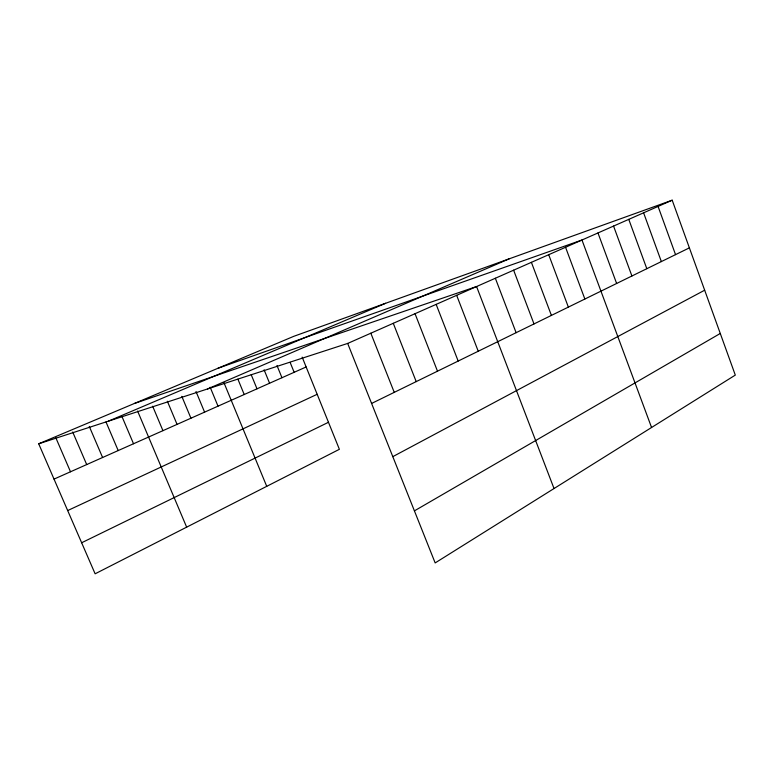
<?xml version="1.0" encoding="UTF-8"?>
<svg xmlns="http://www.w3.org/2000/svg" width="774" height="774" viewBox="0 0 774 774"><rect width="100%" height="100%" fill="white"/><g stroke="black" fill="none" stroke-linecap="round" stroke-linejoin="round"><path stroke-width="1.16" d="M414.409 510.869L720.275 333.468M392.805 456.65L704.669 290.202M371.597 403.447L689.392 247.854M81.647 542.758L328.476 422.285M67.677 510.559L317.176 394.295M54.025 479.106L306.136 366.973M347.671 343.433L672.19 200.195L735.3 375.1L435.162 562.921L347.671 343.433L38.7 443.792L95.125 573.805L339.38 449.307L302.16 357.124M207.48 388.974L509.176 258.835M108.544 421.104L385.626 303.282M38.7 443.792L293.772 336.322L672.19 200.195M217.997 368.25L581.971 240.017L651.563 427.5M134.395 403.477L476.571 286.535L554.029 488.539M55.863 437.861L70.511 471.772M72.708 432.027L86.698 464.574M89.281 426.416L102.594 457.511M105.99 421.936L118.199 450.565M121.934 416.451L133.525 443.754M137.598 411.062L186.65 527.152M167.358 401.251L177.053 424.384M152.662 406.234L162.937 430.663M181.813 396.346L190.936 418.212M196.016 391.528L204.588 412.145M210.17 387.242L218.016 406.166M223.928 382.617L266.73 486.333M251.202 374.684L256.997 388.829M237.899 379.163L244.216 394.517M264.098 369.808L269.575 383.236M276.986 365.512L281.959 377.731M290.124 362.387L294.149 372.304M370.833 333.217L394.247 392.36M393.279 323.309L416.199 381.611M415.038 313.702L437.494 371.181M436.159 304.376L458.169 361.061M456.66 295.329L478.235 351.232M495.35 278.253L516.113 332.694M513.626 270.184L534.002 323.929M531.399 262.338L551.407 315.405M548.708 254.704L568.358 307.104M565.552 247.264L584.863 299.025M597.973 232.955L616.626 283.478M613.559 226.076L631.913 275.989M628.769 219.361L646.812 268.694M643.6 212.811L661.354 261.573M658.074 206.426L675.538 254.627"/></g></svg>
